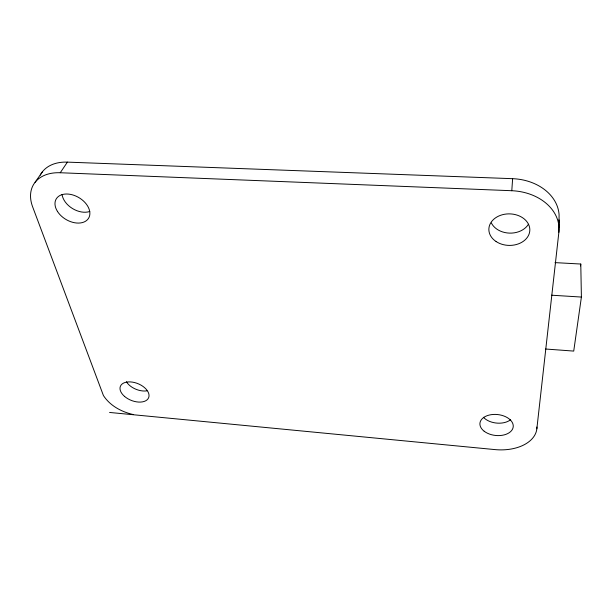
<?xml version="1.0" encoding="UTF-8"?>
<svg xmlns="http://www.w3.org/2000/svg" width="612" height="612" viewBox="0 0 612 612"><rect width="100%" height="100%" fill="white"/><g stroke="black" fill="none" stroke-linecap="round" stroke-linejoin="round"><path stroke-width="0.92" d="M109.579 412.45L494.924 449.591A40.178 25.237 6.2 0 0 536.846 428.805L558.871 232.269L558.963 219.892L558.442 224.589M559.001 227.251L559.093 214.896A48.463 37.722 0.9 0 0 512.627 178.681L67.397 162.126A44.615 30.47 31 0 0 40.285 175.131M536.846 428.805L536.9 427.008M558.871 232.269A49.205 37.875 1.3 0 0 511.793 190.722L512.627 178.681M580.528 265.922L580.78 264.032L555.008 262.617M580.78 264.032L581.4 297.057L573.727 351.089L545.598 349.016M133.431 414.592C121.696 411.968 110.068 405.825 103.413 395.513L32.627 206.81A45.234 30.493 30.6 0 1 60.244 172.745L67.397 162.126M35.075 182.307L42.465 171.727M60.244 172.745L511.793 190.722M551.557 295.206L581.4 297.057M146.957 390.839A15.055 9.042 22 0 1 126.424 381.758M528.424 224.275A20.181 15.698 0.9 0 1 509.444 233.118A20.181 15.698 0.9 0 1 491.367 222.982M89.796 211.461A18.582 12.684 31 0 1 72.407 208.493A18.582 12.684 31 0 1 62.057 194.402M510.622 419.725A16.524 10.526 6 0 1 483.434 417.285M484.176 431.238A16.731 10.503 6.2 0 0 512.435 429.31A16.731 10.503 6.2 0 0 493.142 414.462A16.731 10.503 6.2 0 0 484.176 431.238M124.519 396.377A15.231 9.012 21.9 0 0 148.647 397.685A15.231 9.012 21.9 0 0 130.379 381.911A15.231 9.012 21.9 0 0 124.519 396.377M57.413 211.347A18.842 12.699 30.6 0 0 87.646 219.501A18.842 12.699 30.6 0 0 72.231 194.784A18.842 12.699 30.6 0 0 57.413 211.347M496.08 241.526A20.487 15.767 1.4 0 0 529.502 232.667A20.487 15.767 1.4 0 0 502.46 214.72A20.487 15.767 1.4 0 0 496.08 241.526"/></g></svg>
